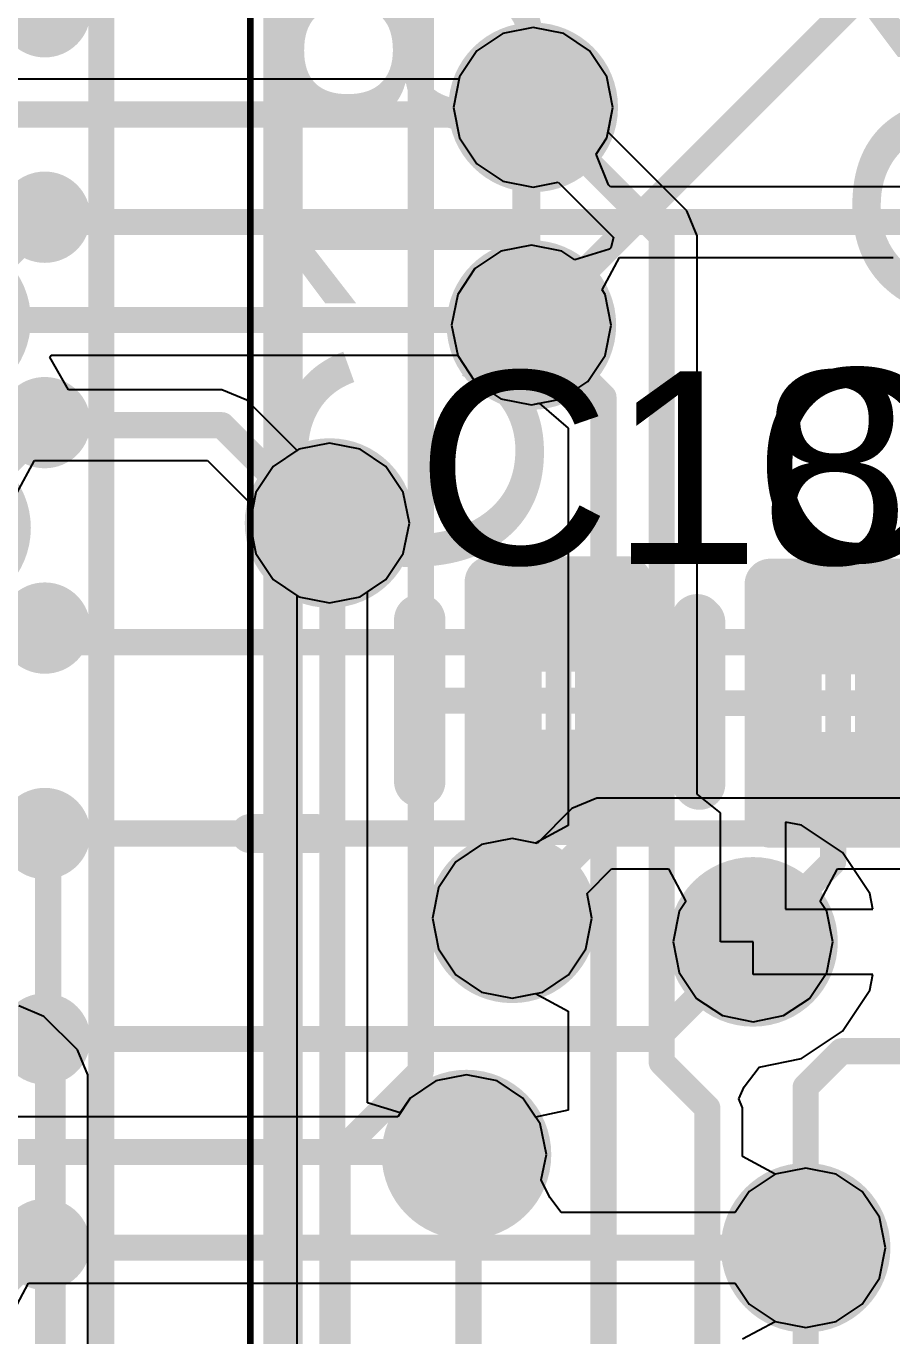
# Model space of a CAD drawing. Header units: millimetres. Extents: x 3.1 to 4.26, y 1.5 to 2.82.
# Drawn here: x 3.9586 to 4.0913, y 2.0269 to 2.2277 of the extents above; entities that cross this region are included whole.
import ezdxf

# ---------------------------------------------------------------- set-up
doc = ezdxf.new("R2010")
doc.units = ezdxf.units.MM
doc.header["$MEASUREMENT"] = 0
for name, color, linetype in [('BottomLayer', 5, 'Continuous'), ('BottomSolder', 6, 'Continuous'), ('Mechanical13', 56, 'Continuous'), ('Mechanical2', 216, 'Continuous'), ('Mechanical4', 56, 'Continuous'), ('Mechanical6', 56, 'Continuous'), ('Mechanical8', 56, 'Continuous'), ('MidLayer1', 16, 'Continuous'), ('MidLayer2', 76, 'Continuous'), ('TopLayer', 1, 'Continuous'), ('TopOverlay', 2, 'Continuous'), ('TopPaste', 8, 'Continuous'), ('TopSolder', 216, 'Continuous'), ('ViaHoleLayer', 16, 'Continuous')]:
    doc.layers.add(name, color=color, linetype=linetype)
doc.styles.add('Arial', font='arial.ttf', dxfattribs={"height": 0.2})

# ---------------------------------------------------------------- blocks, each defined once
blk = doc.blocks.new('21_0735_MXM_9')
at = {"layer": 'TopLayer'}
h = blk.add_hatch(color=1, dxfattribs=at)
edge = h.paths.add_edge_path()
edge.add_arc((-0.062992, -0.125984), 0.007, 0, 360)
h = blk.add_hatch(color=1, dxfattribs=at)
edge = h.paths.add_edge_path()
edge.add_arc((-0.031496, -0.125984), 0.007, 0, 360)
h = blk.add_hatch(color=1, dxfattribs=at)
edge = h.paths.add_edge_path()
edge.add_arc((0, -0.125984), 0.007, 0, 360)
h = blk.add_hatch(color=1, dxfattribs=at)
edge = h.paths.add_edge_path()
edge.add_arc((0.031496, -0.125984), 0.007, 0, 360)
h = blk.add_hatch(color=1, dxfattribs=at)
edge = h.paths.add_edge_path()
edge.add_arc((0.062992, -0.125984), 0.007, 0, 360)
h = blk.add_hatch(color=1, dxfattribs=at)
edge = h.paths.add_edge_path()
edge.add_arc((0.094488, -0.125984), 0.007, 0, 360)
h = blk.add_hatch(color=1, dxfattribs=at)
edge = h.paths.add_edge_path()
edge.add_arc((0.125984, -0.125984), 0.007, 0, 360)
at = {"layer": 'TopPaste'}
h = blk.add_hatch(color=8, dxfattribs=at)
edge = h.paths.add_edge_path()
edge.add_arc((-0.062992, -0.125984), 0.007, 0, 360)
h = blk.add_hatch(color=8, dxfattribs=at)
edge = h.paths.add_edge_path()
edge.add_arc((-0.031496, -0.125984), 0.007, 0, 360)
h = blk.add_hatch(color=8, dxfattribs=at)
edge = h.paths.add_edge_path()
edge.add_arc((0, -0.125984), 0.007, 0, 360)
h = blk.add_hatch(color=8, dxfattribs=at)
edge = h.paths.add_edge_path()
edge.add_arc((0.031496, -0.125984), 0.007, 0, 360)
h = blk.add_hatch(color=8, dxfattribs=at)
edge = h.paths.add_edge_path()
edge.add_arc((0.062992, -0.125984), 0.007, 0, 360)
h = blk.add_hatch(color=8, dxfattribs=at)
edge = h.paths.add_edge_path()
edge.add_arc((0.094488, -0.125984), 0.007, 0, 360)
h = blk.add_hatch(color=8, dxfattribs=at)
edge = h.paths.add_edge_path()
edge.add_arc((0.125984, -0.125984), 0.007, 0, 360)
at = {"layer": 'TopSolder'}
h = blk.add_hatch(color=216, dxfattribs=at)
edge = h.paths.add_edge_path()
edge.add_arc((-0.062992, -0.125984), 0.007, 0, 360)
h = blk.add_hatch(color=216, dxfattribs=at)
edge = h.paths.add_edge_path()
edge.add_arc((-0.031496, -0.125984), 0.007, 0, 360)
h = blk.add_hatch(color=216, dxfattribs=at)
edge = h.paths.add_edge_path()
edge.add_arc((0, -0.125984), 0.007, 0, 360)
h = blk.add_hatch(color=216, dxfattribs=at)
edge = h.paths.add_edge_path()
edge.add_arc((0.031496, -0.125984), 0.007, 0, 360)
h = blk.add_hatch(color=216, dxfattribs=at)
edge = h.paths.add_edge_path()
edge.add_arc((0.062992, -0.125984), 0.007, 0, 360)
h = blk.add_hatch(color=216, dxfattribs=at)
edge = h.paths.add_edge_path()
edge.add_arc((0.094488, -0.125984), 0.007, 0, 360)
h = blk.add_hatch(color=216, dxfattribs=at)
edge = h.paths.add_edge_path()
edge.add_arc((0.125984, -0.125984), 0.007, 0, 360)
at = {"layer": 'Mechanical13', "const_width": 0.001}
blk.add_lwpolyline([(-0.1575, -0.1575), (0.1575, -0.1575)], dxfattribs=at)
at = {"layer": 'TopOverlay', "const_width": 0.006}
for points in [[(0, -0.1575), (0, -0.1675)], [(-0.1625, -0.1625), (0.1625, -0.1625)]]:
    blk.add_lwpolyline(points, dxfattribs=at)
at = {"layer": 'TopOverlay', "const_width": 0.003}
for points in [[(-0.0015, -0.1575, 1), (0.0015, -0.1575, 1)], [(-0.0015, -0.1675, 1), (0.0015, -0.1675, 1)]]:
    blk.add_lwpolyline(points, format="xyb", close=True, dxfattribs=at)
blk = doc.blocks.new('FP_GRM033_0_03_MFG_14')
at = {"layer": 'TopLayer'}
for points in [[(-0.01427, 0.00591), (-0.00443, 0.00591), (-0.00443, -0.00591), (-0.01427, -0.00591)], [(0.00443, 0.00591), (0.01427, 0.00591), (0.01427, -0.00591), (0.00443, -0.00591)]]:
    blk.add_hatch(color=1, dxfattribs=at).paths.add_polyline_path(points)
at = {"layer": 'TopPaste'}
for points in [[(-0.01427, 0.00591), (-0.00443, 0.00591), (-0.00443, -0.00591), (-0.01427, -0.00591)], [(0.00443, 0.00591), (0.01427, 0.00591), (0.01427, -0.00591), (0.00443, -0.00591)]]:
    blk.add_hatch(color=8, dxfattribs=at).paths.add_polyline_path(points)
at = {"layer": 'TopSolder'}
for points in [[(-0.01427, 0.00591), (-0.00443, 0.00591), (-0.00443, -0.00591), (-0.01427, -0.00591)], [(0.00443, 0.00591), (0.01427, 0.00591), (0.01427, -0.00591), (0.00443, -0.00591)]]:
    blk.add_hatch(color=216, dxfattribs=at).paths.add_polyline_path(points)
at = {"layer": 'Mechanical2', "const_width": 0.00787}
for points in [[(-0.0124, 0.0065), (0.0124, 0.0065)], [(-0.0124, 0.0065), (-0.0124, -0.0065)], [(0.0124, 0.0065), (0.0124, -0.0065)], [(-0.0124, -0.0065), (0.0124, -0.0065)]]:
    blk.add_lwpolyline(points, dxfattribs=at)
at = {"layer": 'Mechanical2', "const_width": 0.00394}
for points in [[(-0.01437, 0.0065, 1), (-0.01043, 0.0065, 1)], [(-0.01437, 0.0065, 1), (-0.01043, 0.0065, 1)], [(0.01043, 0.0065, 1), (0.01437, 0.0065, 1)], [(0.01043, 0.0065, 1), (0.01437, 0.0065, 1)], [(-0.01437, -0.0065, 1), (-0.01043, -0.0065, 1)], [(-0.01437, -0.0065, 1), (-0.01043, -0.0065, 1)], [(0.01043, -0.0065, 1), (0.01437, -0.0065, 1)], [(0.01043, -0.0065, 1), (0.01437, -0.0065, 1)]]:
    blk.add_lwpolyline(points, format="xyb", close=True, dxfattribs=at)
at = {"layer": 'Mechanical4', "const_width": 0.00787}
for points in [[(-0.01821, 0.01043), (0.01821, 0.01043)], [(-0.01821, 0.01043), (-0.01821, -0.01043)], [(0.01821, 0.01043), (0.01821, -0.01043)], [(-0.01821, -0.01043), (0.01821, -0.01043)]]:
    blk.add_lwpolyline(points, dxfattribs=at)
at = {"layer": 'Mechanical4', "const_width": 0.00394}
for points in [[(-0.02018, 0.01043, 1), (-0.01624, 0.01043, 1)], [(-0.02018, 0.01043, 1), (-0.01624, 0.01043, 1)], [(0.01624, 0.01043, 1), (0.02018, 0.01043, 1)], [(0.01624, 0.01043, 1), (0.02018, 0.01043, 1)], [(-0.02018, -0.01043, 1), (-0.01624, -0.01043, 1)], [(-0.02018, -0.01043, 1), (-0.01624, -0.01043, 1)], [(0.01624, -0.01043, 1), (0.02018, -0.01043, 1)], [(0.01624, -0.01043, 1), (0.02018, -0.01043, 1)]]:
    blk.add_lwpolyline(points, format="xyb", close=True, dxfattribs=at)
at = {"layer": 'Mechanical6', "const_width": 0.00787}
for points in [[(-0.01821, 0.01043), (0.01821, 0.01043)], [(-0.01821, 0.01043), (-0.01821, -0.01043)], [(0.01821, 0.01043), (0.01821, -0.01043)], [(-0.01821, -0.01043), (0.01821, -0.01043)]]:
    blk.add_lwpolyline(points, dxfattribs=at)
at = {"layer": 'Mechanical6', "const_width": 0.00394}
for points in [[(-0.02018, 0.01043, 1), (-0.01624, 0.01043, 1)], [(-0.02018, 0.01043, 1), (-0.01624, 0.01043, 1)], [(0.01624, 0.01043, 1), (0.02018, 0.01043, 1)], [(0.01624, 0.01043, 1), (0.02018, 0.01043, 1)], [(-0.02018, -0.01043, 1), (-0.01624, -0.01043, 1)], [(-0.02018, -0.01043, 1), (-0.01624, -0.01043, 1)], [(0.01624, -0.01043, 1), (0.02018, -0.01043, 1)], [(0.01624, -0.01043, 1), (0.02018, -0.01043, 1)]]:
    blk.add_lwpolyline(points, format="xyb", close=True, dxfattribs=at)
at = {"layer": 'Mechanical8', "const_width": 0.00394}
for points in [[(0, 0.01969), (0, -0.01969)], [(-0.01969, 0), (0.01969, 0)]]:
    blk.add_lwpolyline(points, dxfattribs=at)
at = {"layer": 'Mechanical8', "const_width": 0.00197}
for points in [[(-0.00098, 0.01969, 1), (0.00098, 0.01969, 1)], [(-0.02067, 0, 1), (-0.0187, 0, 1)], [(0.0187, 0, 1), (0.02067, 0, 1)], [(-0.00098, -0.01969, 1), (0.00098, -0.01969, 1)]]:
    blk.add_lwpolyline(points, format="xyb", close=True, dxfattribs=at)
at = {"layer": 'TopOverlay', "const_width": 0.00787}
for points in [[(-0.0124, 0.02126), (0.0124, 0.02126)], [(-0.0124, -0.02126), (0.0124, -0.02126)]]:
    blk.add_lwpolyline(points, dxfattribs=at)
at = {"layer": 'TopOverlay', "const_width": 0.00394}
for points in [[(-0.01437, 0.02126, 1), (-0.01043, 0.02126, 1)], [(0.01043, 0.02126, 1), (0.01437, 0.02126, 1)], [(-0.01437, -0.02126, 1), (-0.01043, -0.02126, 1)], [(0.01043, -0.02126, 1), (0.01437, -0.02126, 1)]]:
    blk.add_lwpolyline(points, format="xyb", close=True, dxfattribs=at)
at = {"layer": 'Mechanical6'}
blk.add_text('C18', height=0.03937, dxfattribs=at).set_placement((0.01782, 0.00277))
blk = doc.blocks.new('FP_GRM033_0_03_MFG_20')
at = {"layer": 'TopLayer'}
for points in [[(-0.01427, 0.00591), (-0.00443, 0.00591), (-0.00443, -0.00591), (-0.01427, -0.00591)], [(0.00443, 0.00591), (0.01427, 0.00591), (0.01427, -0.00591), (0.00443, -0.00591)]]:
    blk.add_hatch(color=1, dxfattribs=at).paths.add_polyline_path(points)
at = {"layer": 'TopPaste'}
for points in [[(-0.01427, 0.00591), (-0.00443, 0.00591), (-0.00443, -0.00591), (-0.01427, -0.00591)], [(0.00443, 0.00591), (0.01427, 0.00591), (0.01427, -0.00591), (0.00443, -0.00591)]]:
    blk.add_hatch(color=8, dxfattribs=at).paths.add_polyline_path(points)
at = {"layer": 'TopSolder'}
for points in [[(-0.01427, 0.00591), (-0.00443, 0.00591), (-0.00443, -0.00591), (-0.01427, -0.00591)], [(0.00443, 0.00591), (0.01427, 0.00591), (0.01427, -0.00591), (0.00443, -0.00591)]]:
    blk.add_hatch(color=216, dxfattribs=at).paths.add_polyline_path(points)
at = {"layer": 'Mechanical2', "const_width": 0.00787}
for points in [[(-0.0124, 0.0065), (0.0124, 0.0065)], [(-0.0124, 0.0065), (-0.0124, -0.0065)], [(0.0124, 0.0065), (0.0124, -0.0065)], [(-0.0124, -0.0065), (0.0124, -0.0065)]]:
    blk.add_lwpolyline(points, dxfattribs=at)
at = {"layer": 'Mechanical2', "const_width": 0.00394}
for points in [[(-0.01437, 0.0065, 1), (-0.01043, 0.0065, 1)], [(-0.01437, 0.0065, 1), (-0.01043, 0.0065, 1)], [(0.01043, 0.0065, 1), (0.01437, 0.0065, 1)], [(0.01043, 0.0065, 1), (0.01437, 0.0065, 1)], [(-0.01437, -0.0065, 1), (-0.01043, -0.0065, 1)], [(-0.01437, -0.0065, 1), (-0.01043, -0.0065, 1)], [(0.01043, -0.0065, 1), (0.01437, -0.0065, 1)], [(0.01043, -0.0065, 1), (0.01437, -0.0065, 1)]]:
    blk.add_lwpolyline(points, format="xyb", close=True, dxfattribs=at)
at = {"layer": 'Mechanical4', "const_width": 0.00787}
for points in [[(-0.01821, 0.01043), (0.01821, 0.01043)], [(-0.01821, 0.01043), (-0.01821, -0.01043)], [(0.01821, 0.01043), (0.01821, -0.01043)], [(-0.01821, -0.01043), (0.01821, -0.01043)]]:
    blk.add_lwpolyline(points, dxfattribs=at)
at = {"layer": 'Mechanical4', "const_width": 0.00394}
for points in [[(-0.02018, 0.01043, 1), (-0.01624, 0.01043, 1)], [(-0.02018, 0.01043, 1), (-0.01624, 0.01043, 1)], [(0.01624, 0.01043, 1), (0.02018, 0.01043, 1)], [(0.01624, 0.01043, 1), (0.02018, 0.01043, 1)], [(-0.02018, -0.01043, 1), (-0.01624, -0.01043, 1)], [(-0.02018, -0.01043, 1), (-0.01624, -0.01043, 1)], [(0.01624, -0.01043, 1), (0.02018, -0.01043, 1)], [(0.01624, -0.01043, 1), (0.02018, -0.01043, 1)]]:
    blk.add_lwpolyline(points, format="xyb", close=True, dxfattribs=at)
at = {"layer": 'Mechanical6', "const_width": 0.00787}
for points in [[(-0.01821, 0.01043), (0.01821, 0.01043)], [(-0.01821, 0.01043), (-0.01821, -0.01043)], [(0.01821, 0.01043), (0.01821, -0.01043)], [(-0.01821, -0.01043), (0.01821, -0.01043)]]:
    blk.add_lwpolyline(points, dxfattribs=at)
at = {"layer": 'Mechanical6', "const_width": 0.00394}
for points in [[(-0.02018, 0.01043, 1), (-0.01624, 0.01043, 1)], [(-0.02018, 0.01043, 1), (-0.01624, 0.01043, 1)], [(0.01624, 0.01043, 1), (0.02018, 0.01043, 1)], [(0.01624, 0.01043, 1), (0.02018, 0.01043, 1)], [(-0.02018, -0.01043, 1), (-0.01624, -0.01043, 1)], [(-0.02018, -0.01043, 1), (-0.01624, -0.01043, 1)], [(0.01624, -0.01043, 1), (0.02018, -0.01043, 1)], [(0.01624, -0.01043, 1), (0.02018, -0.01043, 1)]]:
    blk.add_lwpolyline(points, format="xyb", close=True, dxfattribs=at)
at = {"layer": 'Mechanical8', "const_width": 0.00394}
for points in [[(0, 0.01969), (0, -0.01969)], [(-0.01969, 0), (0.01969, 0)]]:
    blk.add_lwpolyline(points, dxfattribs=at)
at = {"layer": 'Mechanical8', "const_width": 0.00197}
for points in [[(-0.00098, 0.01969, 1), (0.00098, 0.01969, 1)], [(-0.02067, 0, 1), (-0.0187, 0, 1)], [(0.0187, 0, 1), (0.02067, 0, 1)], [(-0.00098, -0.01969, 1), (0.00098, -0.01969, 1)]]:
    blk.add_lwpolyline(points, format="xyb", close=True, dxfattribs=at)
at = {"layer": 'TopOverlay', "const_width": 0.00787}
for points in [[(-0.0124, 0.02126), (0.0124, 0.02126)], [(-0.0124, -0.02126), (0.0124, -0.02126)]]:
    blk.add_lwpolyline(points, dxfattribs=at)
at = {"layer": 'TopOverlay', "const_width": 0.00394}
for points in [[(-0.01437, 0.02126, 1), (-0.01043, 0.02126, 1)], [(0.01043, 0.02126, 1), (0.01437, 0.02126, 1)], [(-0.01437, -0.02126, 1), (-0.01043, -0.02126, 1)], [(0.01043, -0.02126, 1), (0.01437, -0.02126, 1)]]:
    blk.add_lwpolyline(points, format="xyb", close=True, dxfattribs=at)
at = {"layer": 'Mechanical6'}
blk.add_text('C12', height=0.03937, dxfattribs=at).set_placement((0.056, -0.04211))

msp = doc.modelspace()

# ---------------------------------------------------------------- hatches: boundary and pattern name
at = {"layer": 'BottomLayer'}
h = msp.add_hatch(color=5, dxfattribs=at)
edge = h.paths.add_edge_path()
edge.add_arc((4.0363, 2.21527), 0.009, 0, 360)
h = msp.add_hatch(color=5, dxfattribs=at)
edge = h.paths.add_edge_path()
edge.add_arc((4.03602, 2.1819), 0.009, 0, 360)
h = msp.add_hatch(color=5, dxfattribs=at)
edge = h.paths.add_edge_path()
edge.add_arc((4.00507, 2.15154), 0.009, 0, 360)
h = msp.add_hatch(color=5, dxfattribs=at)
edge = h.paths.add_edge_path()
edge.add_arc((4.03307, 2.09094), 0.009, 0, 360)
h = msp.add_hatch(color=5, dxfattribs=at)
edge = h.paths.add_edge_path()
edge.add_arc((4.07, 2.08733), 0.009, 0, 360)
h = msp.add_hatch(color=5, dxfattribs=at)
edge = h.paths.add_edge_path()
edge.add_arc((4.02607, 2.05472), 0.009, 0, 360)
h = msp.add_hatch(color=5, dxfattribs=at)
edge = h.paths.add_edge_path()
edge.add_arc((4.07807, 2.04043), 0.009, 0, 360)
at = {"layer": 'BottomSolder'}
h = msp.add_hatch(color=6, dxfattribs=at)
edge = h.paths.add_edge_path()
edge.add_arc((4.0363, 2.21527), 0.013, 0, 360)
h = msp.add_hatch(color=6, dxfattribs=at)
edge = h.paths.add_edge_path()
edge.add_arc((3.94628, 2.18268), 0.013, 0, 360)
h = msp.add_hatch(color=6, dxfattribs=at)
edge = h.paths.add_edge_path()
edge.add_arc((4.03602, 2.1819), 0.013, 0, 360)
h = msp.add_hatch(color=6, dxfattribs=at)
edge = h.paths.add_edge_path()
edge.add_arc((4.00507, 2.15154), 0.013, 0, 360)
h = msp.add_hatch(color=6, dxfattribs=at)
edge = h.paths.add_edge_path()
edge.add_arc((3.94628, 2.15079), 0.013, 0, 360)
h = msp.add_hatch(color=6, dxfattribs=at)
edge = h.paths.add_edge_path()
edge.add_arc((4.03307, 2.09094), 0.013, 0, 360)
h = msp.add_hatch(color=6, dxfattribs=at)
edge = h.paths.add_edge_path()
edge.add_arc((4.07, 2.08733), 0.013, 0, 360)
h = msp.add_hatch(color=6, dxfattribs=at)
edge = h.paths.add_edge_path()
edge.add_arc((4.02607, 2.05472), 0.013, 0, 360)
h = msp.add_hatch(color=6, dxfattribs=at)
edge = h.paths.add_edge_path()
edge.add_arc((4.07807, 2.04043), 0.013, 0, 360)
at = {"layer": 'MidLayer1'}
h = msp.add_hatch(color=16, dxfattribs=at)
edge = h.paths.add_edge_path()
edge.add_arc((4.0363, 2.21527), 0.009, 0, 360)
h = msp.add_hatch(color=16, dxfattribs=at)
edge = h.paths.add_edge_path()
edge.add_arc((4.03602, 2.1819), 0.009, 0, 360)
h = msp.add_hatch(color=16, dxfattribs=at)
edge = h.paths.add_edge_path()
edge.add_arc((4.00507, 2.15154), 0.009, 0, 360)
h = msp.add_hatch(color=16, dxfattribs=at)
edge = h.paths.add_edge_path()
edge.add_arc((4.03307, 2.09094), 0.009, 0, 360)
h = msp.add_hatch(color=16, dxfattribs=at)
edge = h.paths.add_edge_path()
edge.add_arc((4.07, 2.08733), 0.009, 0, 360)
h = msp.add_hatch(color=16, dxfattribs=at)
edge = h.paths.add_edge_path()
edge.add_arc((4.02607, 2.05472), 0.009, 0, 360)
h = msp.add_hatch(color=16, dxfattribs=at)
edge = h.paths.add_edge_path()
edge.add_arc((4.07807, 2.04043), 0.009, 0, 360)
at = {"layer": 'MidLayer2'}
h = msp.add_hatch(color=76, dxfattribs=at)
edge = h.paths.add_edge_path()
edge.add_arc((4.0363, 2.21527), 0.009, 0, 360)
h = msp.add_hatch(color=76, dxfattribs=at)
edge = h.paths.add_edge_path()
edge.add_arc((4.03602, 2.1819), 0.009, 0, 360)
h = msp.add_hatch(color=76, dxfattribs=at)
edge = h.paths.add_edge_path()
edge.add_arc((4.00507, 2.15154), 0.009, 0, 360)
h = msp.add_hatch(color=76, dxfattribs=at)
edge = h.paths.add_edge_path()
edge.add_arc((4.03307, 2.09094), 0.009, 0, 360)
h = msp.add_hatch(color=76, dxfattribs=at)
edge = h.paths.add_edge_path()
edge.add_arc((4.07, 2.08733), 0.009, 0, 360)
h = msp.add_hatch(color=76, dxfattribs=at)
edge = h.paths.add_edge_path()
edge.add_arc((4.02607, 2.05472), 0.009, 0, 360)
h = msp.add_hatch(color=76, dxfattribs=at)
edge = h.paths.add_edge_path()
edge.add_arc((4.07807, 2.04043), 0.009, 0, 360)
at = {"layer": 'TopLayer'}
h = msp.add_hatch(color=1, dxfattribs=at)
edge = h.paths.add_edge_path()
edge.add_arc((4.0363, 2.21527), 0.009, 0, 360)
h = msp.add_hatch(color=1, dxfattribs=at)
edge = h.paths.add_edge_path()
edge.add_arc((4.03602, 2.1819), 0.009, 0, 360)
h = msp.add_hatch(color=1, dxfattribs=at)
edge = h.paths.add_edge_path()
edge.add_arc((4.00507, 2.15154), 0.009, 0, 360)
h = msp.add_hatch(color=1, dxfattribs=at)
edge = h.paths.add_edge_path()
edge.add_arc((4.03307, 2.09094), 0.009, 0, 360)
h = msp.add_hatch(color=1, dxfattribs=at)
edge = h.paths.add_edge_path()
edge.add_arc((4.07, 2.08733), 0.009, 0, 360)
h = msp.add_hatch(color=1, dxfattribs=at)
edge = h.paths.add_edge_path()
edge.add_arc((4.02607, 2.05472), 0.009, 0, 360)
h = msp.add_hatch(color=1, dxfattribs=at)
edge = h.paths.add_edge_path()
edge.add_arc((4.07807, 2.04043), 0.009, 0, 360)
at = {"layer": 'TopSolder'}
h = msp.add_hatch(color=216, dxfattribs=at)
edge = h.paths.add_edge_path()
edge.add_arc((4.0363, 2.21527), 0.013, 0, 360)
h = msp.add_hatch(color=216, dxfattribs=at)
edge = h.paths.add_edge_path()
edge.add_arc((3.94628, 2.18268), 0.013, 0, 360)
h = msp.add_hatch(color=216, dxfattribs=at)
edge = h.paths.add_edge_path()
edge.add_arc((4.03602, 2.1819), 0.013, 0, 360)
h = msp.add_hatch(color=216, dxfattribs=at)
edge = h.paths.add_edge_path()
edge.add_arc((4.00507, 2.15154), 0.013, 0, 360)
h = msp.add_hatch(color=216, dxfattribs=at)
edge = h.paths.add_edge_path()
edge.add_arc((3.94628, 2.15079), 0.013, 0, 360)
h = msp.add_hatch(color=216, dxfattribs=at)
edge = h.paths.add_edge_path()
edge.add_arc((4.03307, 2.09094), 0.013, 0, 360)
h = msp.add_hatch(color=216, dxfattribs=at)
edge = h.paths.add_edge_path()
edge.add_arc((4.07, 2.08733), 0.013, 0, 360)
h = msp.add_hatch(color=216, dxfattribs=at)
edge = h.paths.add_edge_path()
edge.add_arc((4.02607, 2.05472), 0.013, 0, 360)
h = msp.add_hatch(color=216, dxfattribs=at)
edge = h.paths.add_edge_path()
edge.add_arc((4.07807, 2.04043), 0.013, 0, 360)
at = {"layer": 'ViaHoleLayer'}
h = msp.add_hatch(color=16, dxfattribs=at)
edge = h.paths.add_edge_path()
edge.add_arc((4.0363, 2.21527), 0.004, 0, 360)
h = msp.add_hatch(color=16, dxfattribs=at)
edge = h.paths.add_edge_path()
edge.add_arc((4.03602, 2.1819), 0.004, 0, 360)
h = msp.add_hatch(color=16, dxfattribs=at)
edge = h.paths.add_edge_path()
edge.add_arc((4.00507, 2.15154), 0.004, 0, 360)
h = msp.add_hatch(color=16, dxfattribs=at)
edge = h.paths.add_edge_path()
edge.add_arc((4.03307, 2.09094), 0.004, 0, 360)
h = msp.add_hatch(color=16, dxfattribs=at)
edge = h.paths.add_edge_path()
edge.add_arc((4.07, 2.08733), 0.004, 0, 360)
h = msp.add_hatch(color=16, dxfattribs=at)
edge = h.paths.add_edge_path()
edge.add_arc((4.02607, 2.05472), 0.004, 0, 360)
h = msp.add_hatch(color=16, dxfattribs=at)
edge = h.paths.add_edge_path()
edge.add_arc((4.07807, 2.04043), 0.004, 0, 360)

# ---------------------------------------------------------------- linework, layer by layer
at = {"layer": 'BottomLayer', "const_width": 0.004}
for points in [[(4.01907, 2.06752), (4.01907, 2.28998)], [(3.97008, 1.98877), (3.97008, 2.23543)], [(3.93228, 2.12874), (3.96193, 2.0991)], [(3.96193, 1.98561), (3.96193, 2.0991)], [(4.0063, 2.05475), (4.01907, 2.06752)], [(4.0063, 1.91082), (4.0063, 2.05475)]]:
    msp.add_lwpolyline(points, dxfattribs=at)
at = {"layer": 'BottomLayer', "const_width": 0.002}
for points in [[(3.96093, 2.0991, 1), (3.96293, 2.0991, 1)], [(3.96093, 2.0991, 1), (3.96293, 2.0991, 1)], [(4.01807, 2.06752, 1), (4.02007, 2.06752, 1)], [(4.01807, 2.06752, 1), (4.02007, 2.06752, 1)], [(4.0053, 2.05475, 1), (4.0073, 2.05475, 1)], [(4.0053, 2.05475, 1), (4.0073, 2.05475, 1)]]:
    msp.add_lwpolyline(points, format="xyb", close=True, dxfattribs=at)
at = {"layer": 'MidLayer1'}
for p, q in [((4.0363, 2.2275), (4.03162, 2.22657)), ((4.04098, 2.22657), (4.0363, 2.2275)), ((4.03162, 2.22657), (4.02765, 2.22392)), ((4.04495, 2.22392), (4.04098, 2.22657)), ((4.02765, 2.22392), (4.02499, 2.21995)), ((4.0476, 2.21995), (4.04495, 2.22392)), ((4.02492, 2.21959), (3.95609, 2.21959)), ((4.02499, 2.21995), (4.02492, 2.21959)), ((4.04853, 2.21527), (4.0476, 2.21995)), ((4.0476, 2.21058), (4.04853, 2.21527)), ((4.04593, 2.20809), (4.0476, 2.21058)), ((4.04785, 2.20341), (4.04593, 2.20809)), ((4.04815, 2.20309), (4.04785, 2.20341)), ((4.09524, 2.20309), (4.04815, 2.20309)), ((4.04687, 2.18727), (4.04954, 2.19227)), ((4.04954, 2.19227), (4.09147, 2.19227)), ((4.04733, 2.18659), (4.04687, 2.18727)), ((4.04826, 2.1819), (4.04733, 2.18659)), ((4.04733, 2.17722), (4.04826, 2.1819)), ((3.9622, 2.17695), (3.96239, 2.17727)), ((3.96503, 2.17195), (3.9622, 2.17695)), ((3.96239, 2.17727), (4.02471, 2.17727)), ((4.02471, 2.17727), (4.02472, 2.17722)), ((4.02472, 2.17722), (4.02737, 2.17325)), ((4.04467, 2.17325), (4.04733, 2.17722)), ((4.02737, 2.17325), (4.03134, 2.1706)), ((4.0407, 2.1706), (4.04467, 2.17325)), ((3.98858, 2.17195), (3.96503, 2.17195)), ((3.99241, 2.17036), (3.98858, 2.17195)), ((3.98858, 2.17195), (3.98858, 2.17195)), ((4.03134, 2.1706), (4.03602, 2.16967)), ((4.03602, 2.16967), (4.0407, 2.1706)), ((4.00011, 2.16266), (3.99241, 2.17036)), ((4.00039, 2.16284), (4.00011, 2.16266)), ((4.00507, 2.16378), (4.00039, 2.16284)), ((4.00975, 2.16284), (4.00507, 2.16378)), ((4.01372, 2.16019), (4.00975, 2.16284)), ((3.95715, 2.15612), (3.95982, 2.16112)), ((3.95982, 2.16112), (3.98634, 2.16112)), ((3.98634, 2.16112), (3.99335, 2.15412)), ((4.01637, 2.15622), (4.01372, 2.16019)), ((4.01731, 2.15154), (4.01637, 2.15622)), ((3.99335, 2.15412), (3.99284, 2.15154)), ((3.99284, 2.15154), (3.99377, 2.14686)), ((4.01637, 2.14686), (4.01731, 2.15154)), ((3.99377, 2.14686), (3.99642, 2.14289)), ((4.01372, 2.14289), (4.01637, 2.14686)), ((3.99642, 2.14289), (4.00039, 2.14024)), ((4.00975, 2.14024), (4.01372, 2.14289)), ((4.00039, 2.14024), (4.00507, 2.13931)), ((4.00507, 2.13931), (4.00975, 2.14024)), ((4.04606, 2.10935), (4.04224, 2.10776)), ((4.10852, 2.10935), (4.04606, 2.10935)), ((4.04606, 2.10935), (4.04606, 2.10935)), ((4.04224, 2.10776), (4.03689, 2.10242)), ((4.02839, 2.10225), (4.02442, 2.0996)), ((4.03307, 2.10318), (4.02839, 2.10225)), ((4.03689, 2.10242), (4.03307, 2.10318)), ((4.02442, 2.0996), (4.02177, 2.09563)), ((4.04455, 2.09477), (4.0483, 2.09852)), ((4.0483, 2.09852), (4.05704, 2.09852)), ((4.05704, 2.09852), (4.05971, 2.09353)), ((4.08029, 2.09353), (4.08296, 2.09852)), ((4.08296, 2.09852), (4.11162, 2.09852)), ((4.02177, 2.09563), (4.02084, 2.09094)), ((4.04531, 2.09094), (4.04455, 2.09477)), ((4.05971, 2.09353), (4.0587, 2.09201)), ((4.08131, 2.09201), (4.08029, 2.09353)), ((4.02084, 2.09094), (4.02177, 2.08626)), ((4.04437, 2.08626), (4.04531, 2.09094)), ((4.0587, 2.09201), (4.05777, 2.08733)), ((4.08224, 2.08733), (4.08131, 2.09201)), ((4.02177, 2.08626), (4.02442, 2.08229)), ((4.04172, 2.08229), (4.04437, 2.08626)), ((4.05777, 2.08733), (4.0587, 2.08264)), ((4.08131, 2.08264), (4.08224, 2.08733)), ((4.02442, 2.08229), (4.02839, 2.07964)), ((4.03775, 2.07964), (4.04172, 2.08229)), ((4.0587, 2.08264), (4.06135, 2.07867)), ((4.07865, 2.07867), (4.08131, 2.08264)), ((4.02839, 2.07964), (4.03307, 2.07871)), ((4.03307, 2.07871), (4.03775, 2.07964)), ((4.06135, 2.07867), (4.06532, 2.07602)), ((4.07468, 2.07602), (4.07865, 2.07867)), ((4.06532, 2.07602), (4.07, 2.07509)), ((4.07, 2.07509), (4.07468, 2.07602)), ((4.02139, 2.06603), (4.01742, 2.06338)), ((4.02607, 2.06696), (4.02139, 2.06603)), ((4.03075, 2.06603), (4.02607, 2.06696)), ((4.03472, 2.06338), (4.03075, 2.06603)), ((4.01742, 2.06338), (4.01552, 2.06053)), ((4.03737, 2.05941), (4.03472, 2.06338)), ((4.01552, 2.06053), (3.95597, 2.06053)), ((4.03831, 2.05472), (4.03737, 2.05941)), ((4.03753, 2.05084), (4.03831, 2.05472)), ((4.07807, 2.05266), (4.07339, 2.05173)), ((4.08276, 2.05173), (4.07807, 2.05266)), ((4.03884, 2.04813), (4.03753, 2.05084)), ((4.07339, 2.05173), (4.06942, 2.04908)), ((4.08673, 2.04908), (4.08276, 2.05173)), ((4.04058, 2.04584), (4.03884, 2.04813)), ((4.06942, 2.04908), (4.06726, 2.04584)), ((4.08938, 2.04511), (4.08673, 2.04908)), ((4.06726, 2.04584), (4.04058, 2.04584)), ((4.09031, 2.04043), (4.08938, 2.04511)), ((4.08938, 2.03575), (4.09031, 2.04043)), ((3.95627, 2.03002), (3.95894, 2.03502)), ((3.95894, 2.03502), (4.06726, 2.03502)), ((4.06726, 2.03502), (4.06942, 2.03178)), ((4.08673, 2.03178), (4.08938, 2.03575)), ((4.06942, 2.03178), (4.07339, 2.02913)), ((4.08276, 2.02913), (4.08673, 2.03178)), ((4.07339, 2.02913), (4.07807, 2.02819)), ((4.07807, 2.02819), (4.08276, 2.02913))]:
    msp.add_line(p, q, dxfattribs=at)
at = {"layer": 'MidLayer1', "const_width": 0.004}
for points in [[(4.0352, 2.21417), (4.0363, 2.21527)], [(3.94528, 2.21417), (4.0352, 2.21417)], [(3.89559, 2.19768), (4.09524, 2.19768)], [(3.94628, 2.18268), (4.03525, 2.18268)], [(4.03525, 2.18268), (4.03602, 2.1819)], [(3.89782, 2.16654), (3.98858, 2.16654)], [(3.98858, 2.16654), (4.00358, 2.15154)], [(4.00358, 2.15154), (4.00507, 2.15154)], [(4.03307, 2.09094), (4.04606, 2.10394)], [(4.04606, 2.10394), (4.12244, 2.10394)], [(3.94528, 2.05512), (4.02568, 2.05512)], [(4.02568, 2.05512), (4.02607, 2.05472)], [(3.74294, 2.04043), (4.07807, 2.04043)], [(4.07807, 2.04043), (4.07874, 2.03976)]]:
    msp.add_lwpolyline(points, dxfattribs=at)
at = {"layer": 'MidLayer1', "const_width": 0.002}
for points in [[(4.0353, 2.21527, 1), (4.0373, 2.21527, 1)], [(4.0342, 2.21417, 1), (4.0362, 2.21417, 1)], [(4.0342, 2.21417, 1), (4.0362, 2.21417, 1)], [(4.03425, 2.18268, 1), (4.03625, 2.18268, 1)], [(4.03425, 2.18268, 1), (4.03625, 2.18268, 1)], [(4.03502, 2.1819, 1), (4.03702, 2.1819, 1)], [(3.98758, 2.16654, 1), (3.98958, 2.16654, 1)], [(3.98758, 2.16654, 1), (3.98958, 2.16654, 1)], [(4.00258, 2.15154, 1), (4.00458, 2.15154, 1)], [(4.00258, 2.15154, 1), (4.00458, 2.15154, 1)], [(4.00407, 2.15154, 1), (4.00607, 2.15154, 1)], [(4.04506, 2.10394, 1), (4.04706, 2.10394, 1)], [(4.04506, 2.10394, 1), (4.04706, 2.10394, 1)], [(4.03207, 2.09094, 1), (4.03407, 2.09094, 1)], [(4.02468, 2.05512, 1), (4.02668, 2.05512, 1)], [(4.02468, 2.05512, 1), (4.02668, 2.05512, 1)], [(4.02507, 2.05472, 1), (4.02707, 2.05472, 1)], [(4.07707, 2.04043, 1), (4.07907, 2.04043, 1)], [(4.07707, 2.04043, 1), (4.07907, 2.04043, 1)], [(4.07774, 2.03976, 1), (4.07974, 2.03976, 1)]]:
    msp.add_lwpolyline(points, format="xyb", close=True, dxfattribs=at)
at = {"layer": 'MidLayer2'}
for p, q in [((4.0363, 2.2275), (4.03162, 2.22657)), ((4.04098, 2.22657), (4.0363, 2.2275)), ((4.03162, 2.22657), (4.02765, 2.22392)), ((4.04495, 2.22392), (4.04098, 2.22657)), ((4.02765, 2.22392), (4.02499, 2.21995)), ((4.0476, 2.21995), (4.04495, 2.22392)), ((4.02499, 2.21995), (4.02406, 2.21527)), ((4.04853, 2.21527), (4.0476, 2.21995)), ((4.02406, 2.21527), (4.02499, 2.21058)), ((4.04777, 2.21144), (4.04853, 2.21527)), ((4.02499, 2.21058), (4.02765, 2.20661)), ((4.05983, 2.19939), (4.04777, 2.21144)), ((4.02765, 2.20661), (4.03162, 2.20396)), ((4.03162, 2.20396), (4.0363, 2.20303)), ((4.0363, 2.20303), (4.04012, 2.20379)), ((4.04012, 2.20379), (4.04859, 2.19532)), ((4.06141, 2.19556), (4.05983, 2.19939)), ((4.05983, 2.19939), (4.05983, 2.19939)), ((4.04859, 2.19532), (4.04822, 2.19374)), ((4.06141, 2.10999), (4.06141, 2.19556)), ((4.03134, 2.19321), (4.02737, 2.19056)), ((4.03602, 2.19414), (4.03134, 2.19321)), ((4.0407, 2.19321), (4.03602, 2.19414)), ((4.04266, 2.1919), (4.0407, 2.19321)), ((4.04801, 2.19355), (4.04266, 2.1919)), ((4.04822, 2.19374), (4.04801, 2.19355)), ((4.02737, 2.19056), (4.02472, 2.18659)), ((4.02472, 2.18659), (4.02379, 2.1819)), ((4.02379, 2.1819), (4.02472, 2.17722)), ((4.02472, 2.17722), (4.02737, 2.17325)), ((4.02737, 2.17325), (4.03134, 2.1706)), ((4.03134, 2.1706), (4.03602, 2.16967)), ((4.03602, 2.16967), (4.03719, 2.1699)), ((4.03719, 2.1699), (4.04166, 2.16609)), ((4.04166, 2.16609), (4.04166, 2.10519)), ((4.00039, 2.16284), (3.99642, 2.16019)), ((4.00507, 2.16378), (4.00039, 2.16284)), ((4.00975, 2.16284), (4.00507, 2.16378)), ((4.01372, 2.16019), (4.00975, 2.16284)), ((3.99642, 2.16019), (3.99377, 2.15622)), ((4.01637, 2.15622), (4.01372, 2.16019)), ((3.99377, 2.15622), (3.99284, 2.15154)), ((4.01731, 2.15154), (4.01637, 2.15622)), ((3.99284, 2.15154), (3.99377, 2.14686)), ((4.01637, 2.14686), (4.01731, 2.15154)), ((3.99377, 2.14686), (3.99642, 2.14289)), ((4.01372, 2.14289), (4.01637, 2.14686)), ((3.99642, 2.14289), (4.00008, 2.14044)), ((4.01091, 2.14101), (4.01372, 2.14289)), ((4.00008, 2.14044), (4.00008, 2.01718)), ((4.01091, 2.06263), (4.01091, 2.14101)), ((4.065, 2.10712), (4.06141, 2.10999)), ((4.065, 2.08733), (4.065, 2.10712)), ((4.04166, 2.10519), (4.03666, 2.10247)), ((4.07742, 2.10522), (4.075, 2.1057)), ((4.075, 2.1057), (4.075, 2.09233)), ((4.0837, 2.10102), (4.07742, 2.10522)), ((4.02839, 2.10225), (4.02442, 2.0996)), ((4.03307, 2.10318), (4.02839, 2.10225)), ((4.03666, 2.10247), (4.03307, 2.10318)), ((4.0879, 2.09474), (4.0837, 2.10102)), ((4.02442, 2.0996), (4.02177, 2.09563)), ((4.02177, 2.09563), (4.02084, 2.09094)), ((4.08838, 2.09233), (4.0879, 2.09474)), ((4.075, 2.09233), (4.08838, 2.09233)), ((4.02084, 2.09094), (4.02177, 2.08626)), ((4.02177, 2.08626), (4.02442, 2.08229)), ((4.07, 2.08733), (4.065, 2.08733)), ((4.07, 2.08233), (4.07, 2.08733)), ((4.02442, 2.08229), (4.02839, 2.07964)), ((4.08838, 2.08233), (4.07, 2.08233)), ((4.0879, 2.07991), (4.08838, 2.08233)), ((4.02839, 2.07964), (4.03307, 2.07871)), ((4.03307, 2.07871), (4.03666, 2.07942)), ((4.03666, 2.07942), (4.04166, 2.0767)), ((4.0837, 2.07363), (4.0879, 2.07991)), ((3.96127, 2.07591), (3.95744, 2.0775)), ((4.04166, 2.0767), (4.04166, 2.06155)), ((3.96643, 2.07076), (3.96127, 2.07591)), ((4.07742, 2.06943), (4.0837, 2.07363)), ((3.96801, 2.06693), (3.96643, 2.07076)), ((4.06866, 2.06508), (4.07092, 2.06814)), ((4.07092, 2.06814), (4.07742, 2.06943)), ((3.96801, 2.01434), (3.96801, 2.06693)), ((4.02139, 2.06603), (4.01742, 2.06338)), ((4.02607, 2.06696), (4.02139, 2.06603)), ((4.03075, 2.06603), (4.02607, 2.06696)), ((4.03472, 2.06338), (4.03075, 2.06603)), ((4.06782, 2.06329), (4.06866, 2.06508)), ((4.01591, 2.06111), (4.01091, 2.06263)), ((4.01742, 2.06338), (4.01591, 2.06111)), ((4.03666, 2.06048), (4.03472, 2.06338)), ((4.0684, 2.06188), (4.06782, 2.06329)), ((4.04166, 2.06155), (4.03666, 2.06048)), ((4.0684, 2.05441), (4.0684, 2.06188)), ((4.0684, 2.06188), (4.0684, 2.06188)), ((4.07339, 2.05173), (4.0684, 2.05441)), ((4.07807, 2.05266), (4.07339, 2.05173)), ((4.08276, 2.05173), (4.07807, 2.05266)), ((4.08673, 2.04908), (4.08276, 2.05173)), ((4.08938, 2.04511), (4.08673, 2.04908)), ((4.09031, 2.04043), (4.08938, 2.04511)), ((4.08938, 2.03575), (4.09031, 2.04043)), ((4.08673, 2.03178), (4.08938, 2.03575)), ((4.08276, 2.02913), (4.08673, 2.03178)), ((4.0684, 2.02645), (4.07339, 2.02913)), ((4.07339, 2.02913), (4.07807, 2.02819)), ((4.07807, 2.02819), (4.08276, 2.02913))]:
    msp.add_line(p, q, dxfattribs=at)
at = {"layer": 'MidLayer2', "const_width": 0.004}
for points in [[(4.0363, 2.21527), (4.056, 2.19556)], [(4.056, 2.06887), (4.056, 2.19556)], [(4.03602, 2.1819), (4.04707, 2.17085)], [(4.04707, 1.94668), (4.04707, 2.17085)], [(4.00507, 2.15154), (4.00549, 2.15112)], [(4.00549, 1.97488), (4.00549, 2.15112)], [(3.89952, 2.07209), (3.95744, 2.07209)], [(3.95744, 2.07209), (3.9626, 2.06693)], [(4.056, 2.06887), (4.06299, 2.06188)], [(3.9626, 2.00787), (3.9626, 2.06693)], [(4.06299, 1.93898), (4.06299, 2.06188)], [(4.02607, 2.05472), (4.02638, 2.05442)], [(4.02638, 1.93433), (4.02638, 2.05442)]]:
    msp.add_lwpolyline(points, dxfattribs=at)
at = {"layer": 'MidLayer2', "const_width": 0.002}
for points in [[(4.0353, 2.21527, 1), (4.0373, 2.21527, 1)], [(4.055, 2.19556, 1), (4.057, 2.19556, 1)], [(4.055, 2.19556, 1), (4.057, 2.19556, 1)], [(4.03502, 2.1819, 1), (4.03702, 2.1819, 1)], [(4.04607, 2.17085, 1), (4.04807, 2.17085, 1)], [(4.04607, 2.17085, 1), (4.04807, 2.17085, 1)], [(4.00407, 2.15154, 1), (4.00607, 2.15154, 1)], [(4.00449, 2.15112, 1), (4.00649, 2.15112, 1)], [(4.00449, 2.15112, 1), (4.00649, 2.15112, 1)], [(3.95644, 2.07209, 1), (3.95844, 2.07209, 1)], [(3.95644, 2.07209, 1), (3.95844, 2.07209, 1)], [(4.055, 2.06887, 1), (4.057, 2.06887, 1)], [(4.055, 2.06887, 1), (4.057, 2.06887, 1)], [(3.9616, 2.06693, 1), (3.9636, 2.06693, 1)], [(3.9616, 2.06693, 1), (3.9636, 2.06693, 1)], [(4.06199, 2.06188, 1), (4.06399, 2.06188, 1)], [(4.06199, 2.06188, 1), (4.06399, 2.06188, 1)], [(4.02507, 2.05472, 1), (4.02707, 2.05472, 1)], [(4.02538, 2.05442, 1), (4.02738, 2.05442, 1)], [(4.02538, 2.05442, 1), (4.02738, 2.05442, 1)]]:
    msp.add_lwpolyline(points, format="xyb", close=True, dxfattribs=at)
at = {"layer": 'TopLayer', "const_width": 0.004}
for points in [[(4.03602, 2.1819), (4.16417, 2.31006)], [(3.94628, 2.18298), (3.96142, 2.19812)], [(3.96142, 2.19812), (3.96142, 2.19843)], [(3.94628, 2.15129), (3.96142, 2.16643)], [(3.96142, 2.16643), (3.96142, 2.16693)], [(3.96142, 2.13543), (3.9625, 2.13543)], [(3.9625, 2.13543), (3.96467, 2.13327)], [(3.96467, 2.13327), (4.08307, 2.13327)], [(4.08307, 2.13327), (4.08315, 2.13335)], [(4.08315, 2.13335), (4.12114, 2.13335)], [(4.02831, 2.10409), (4.03917, 2.11496)], [(4.03917, 2.11496), (4.04016, 2.11496)], [(4.04016, 2.11496), (4.04114, 2.11496)], [(4.08228, 2.11449), (4.08236, 2.11457)], [(4.08228, 2.09961), (4.08228, 2.11449)], [(4.08236, 2.11457), (4.08307, 2.11457)], [(3.96142, 2.10394), (4.02831, 2.10394)], [(4.02831, 2.10394), (4.02831, 2.10409)], [(4.02831, 2.10394), (4.03039, 2.10185)], [(4.03039, 2.09362), (4.03039, 2.10185)], [(4.07, 2.08733), (4.08228, 2.09961)], [(4.03039, 2.09362), (4.03307, 2.09094)], [(4.05512, 2.07244), (4.07, 2.08733)], [(3.96142, 2.07244), (4.05512, 2.07244)], [(4.07807, 2.06508), (4.08356, 2.07057)], [(4.08356, 2.07057), (4.11155, 2.07057)], [(4.07807, 2.04043), (4.07807, 2.06508)], [(3.94532, 2.02483), (3.96142, 2.04092)], [(3.96142, 2.04092), (3.96142, 2.04094)], [(4.07807, 1.98686), (4.07807, 2.04043)]]:
    msp.add_lwpolyline(points, dxfattribs=at)
at = {"layer": 'TopLayer', "const_width": 0.002}
for points in [[(3.96042, 2.19843, 1), (3.96242, 2.19843, 1)], [(3.96042, 2.19812, 1), (3.96242, 2.19812, 1)], [(3.96042, 2.19812, 1), (3.96242, 2.19812, 1)], [(4.03502, 2.1819, 1), (4.03702, 2.1819, 1)], [(3.96042, 2.16693, 1), (3.96242, 2.16693, 1)], [(3.96042, 2.16643, 1), (3.96242, 2.16643, 1)], [(3.96042, 2.16643, 1), (3.96242, 2.16643, 1)], [(3.96042, 2.13543, 1), (3.96242, 2.13543, 1)], [(3.9615, 2.13543, 1), (3.9635, 2.13543, 1)], [(3.9615, 2.13543, 1), (3.9635, 2.13543, 1)], [(3.96367, 2.13327, 1), (3.96566, 2.13327, 1)], [(3.96367, 2.13327, 1), (3.96566, 2.13327, 1)], [(4.08207, 2.13327, 1), (4.08407, 2.13327, 1)], [(4.08207, 2.13327, 1), (4.08407, 2.13327, 1)], [(4.08215, 2.13335, 1), (4.08415, 2.13335, 1)], [(4.08215, 2.13335, 1), (4.08415, 2.13335, 1)], [(4.03817, 2.11496, 1), (4.04017, 2.11496, 1)], [(4.03817, 2.11496, 1), (4.04017, 2.11496, 1)], [(4.03916, 2.11496, 1), (4.04116, 2.11496, 1)], [(4.03916, 2.11496, 1), (4.04116, 2.11496, 1)], [(4.04014, 2.11496, 1), (4.04214, 2.11496, 1)], [(4.08128, 2.11449, 1), (4.08328, 2.11449, 1)], [(4.08128, 2.11449, 1), (4.08328, 2.11449, 1)], [(4.08136, 2.11457, 1), (4.08336, 2.11457, 1)], [(4.08136, 2.11457, 1), (4.08336, 2.11457, 1)], [(4.08207, 2.11457, 1), (4.08407, 2.11457, 1)], [(3.96042, 2.10394, 1), (3.96242, 2.10394, 1)], [(4.02731, 2.10409, 1), (4.02931, 2.10409, 1)], [(4.02731, 2.10409, 1), (4.02931, 2.10409, 1)], [(4.02731, 2.10394, 1), (4.02931, 2.10394, 1)], [(4.02731, 2.10394, 1), (4.02931, 2.10394, 1)], [(4.02731, 2.10394, 1), (4.02931, 2.10394, 1)], [(4.02939, 2.10185, 1), (4.03139, 2.10185, 1)], [(4.02939, 2.10185, 1), (4.03139, 2.10185, 1)], [(4.08128, 2.09961, 1), (4.08328, 2.09961, 1)], [(4.08128, 2.09961, 1), (4.08328, 2.09961, 1)], [(4.02939, 2.09362, 1), (4.03139, 2.09362, 1)], [(4.02939, 2.09362, 1), (4.03139, 2.09362, 1)], [(4.03207, 2.09094, 1), (4.03407, 2.09094, 1)], [(4.069, 2.08733, 1), (4.071, 2.08733, 1)], [(4.069, 2.08733, 1), (4.071, 2.08733, 1)], [(3.96042, 2.07244, 1), (3.96242, 2.07244, 1)], [(4.05412, 2.07244, 1), (4.05612, 2.07244, 1)], [(4.05412, 2.07244, 1), (4.05612, 2.07244, 1)], [(4.08256, 2.07057, 1), (4.08456, 2.07057, 1)], [(4.08256, 2.07057, 1), (4.08456, 2.07057, 1)], [(4.07707, 2.06508, 1), (4.07907, 2.06508, 1)], [(4.07707, 2.06508, 1), (4.07907, 2.06508, 1)], [(3.96042, 2.04094, 1), (3.96242, 2.04094, 1)], [(3.96042, 2.04092, 1), (3.96242, 2.04092, 1)], [(3.96042, 2.04092, 1), (3.96242, 2.04092, 1)], [(4.07707, 2.04043, 1), (4.07907, 2.04043, 1)], [(4.07707, 2.04043, 1), (4.07907, 2.04043, 1)]]:
    msp.add_lwpolyline(points, format="xyb", close=True, dxfattribs=at)

# ---------------------------------------------------------------- block references
at = {"rotation": 90}
for name, p in [('21_0735_MXM_9', (3.83543, 2.10394)), ('FP_GRM033_0_03_MFG_20', (4.08307, 2.12392)), ('FP_GRM033_0_03_MFG_14', (4.04016, 2.12431))]:
    msp.add_blockref(name, p, dxfattribs=at)

# ---------------------------------------------------------------- texts
at = {"layer": 'TopOverlay', "style": 'Arial'}
for s, p in [('C18', (4.01834, 2.14525)), ('C12', (4.07003, 2.14565))]:
    msp.add_text(s, height=0.029528, dxfattribs=at).set_placement(p)

doc.saveas('drawing.dxf')
